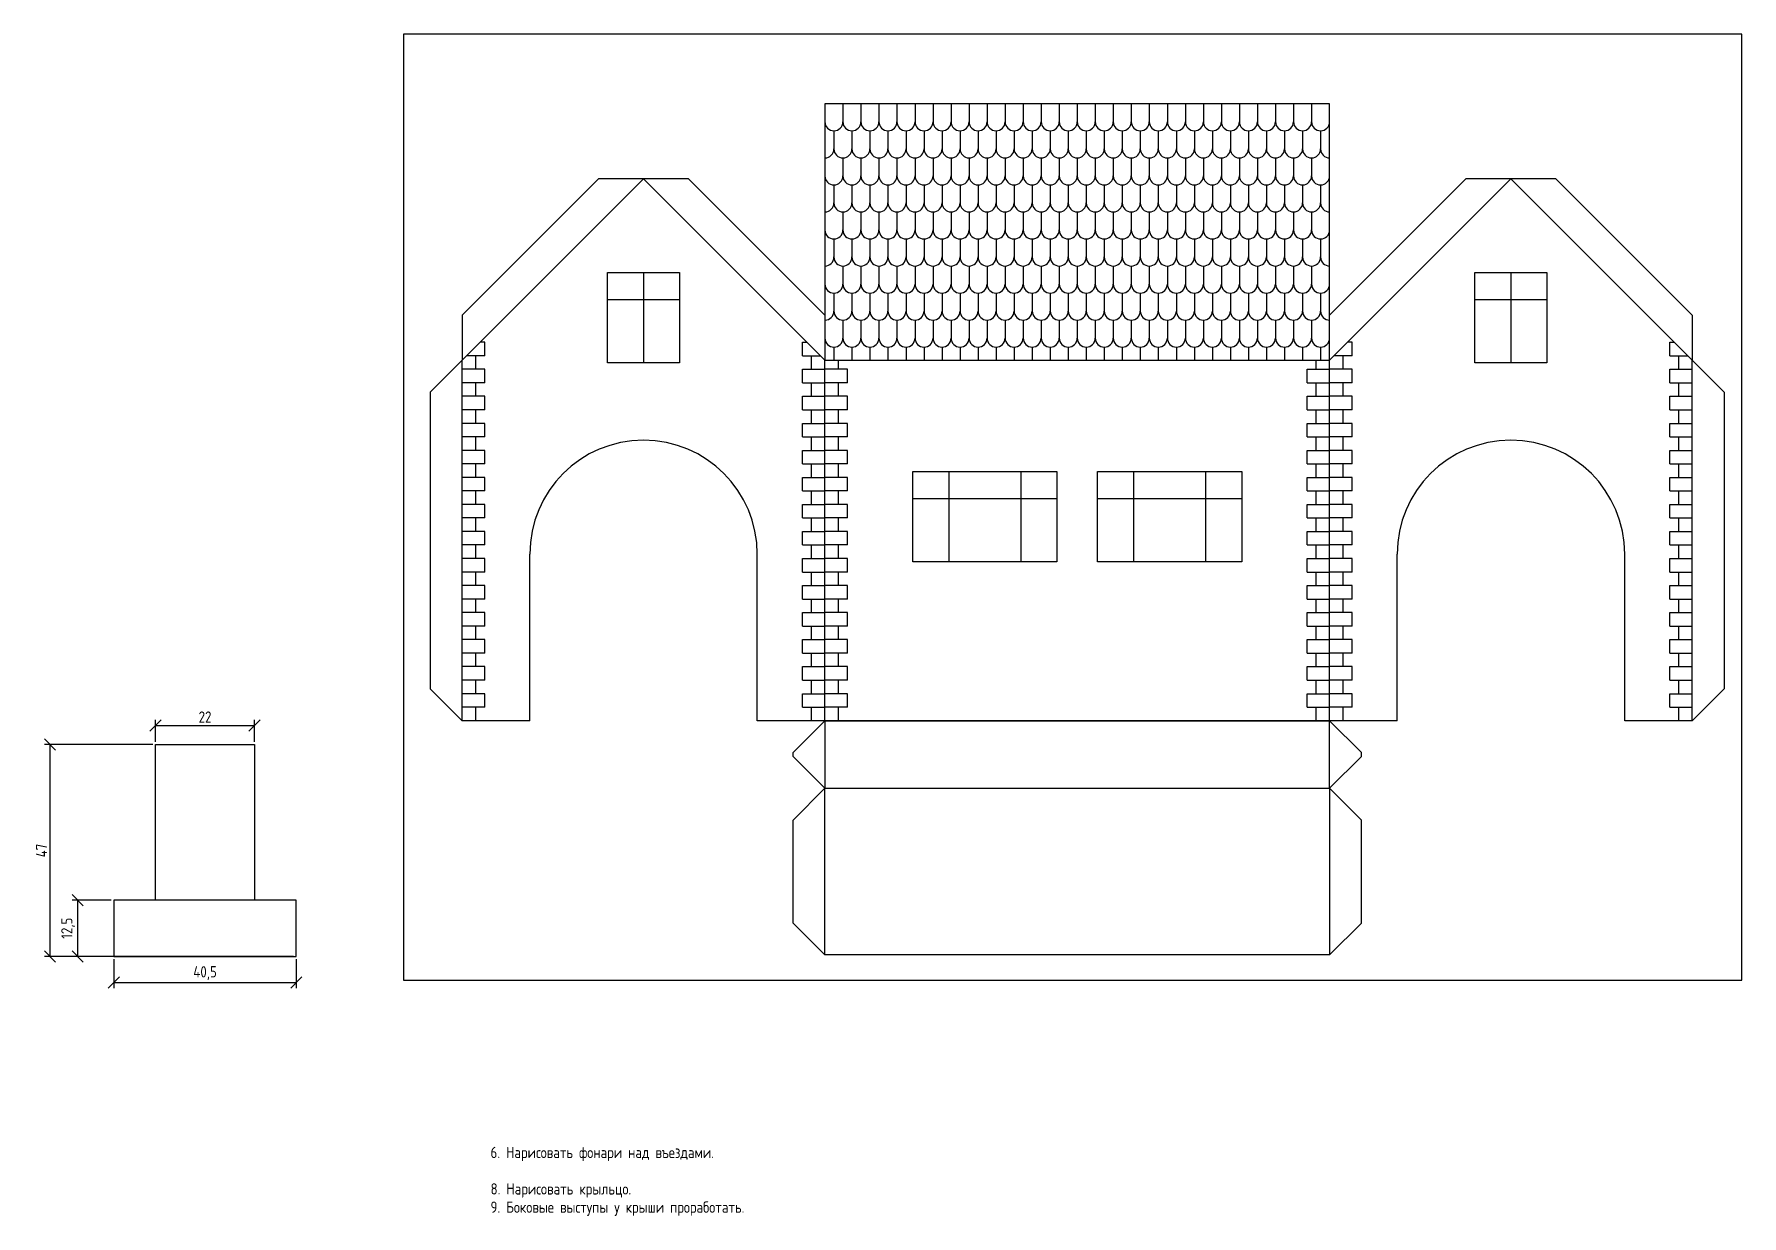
# Model space of a CAD drawing. Header units: millimetres. Extents: x 2310 to 3293, y 1886 to 2149.
# Drawn here: x 2309.6 to 2688.5, y 1886.2 to 2148.5 of the extents above; entities that cross this region are included whole.
import ezdxf

# ---------------------------------------------------------------- set-up
doc = ezdxf.new("R2010")
doc.units = ezdxf.units.MM
doc.styles.add('TextStyle01', font='romans.shx', dxfattribs={"width": 0.8})
doc.dimstyles.new('ISO-25', dxfattribs={"dimtxt": 2.5, "dimasz": 2.5, "dimexe": 1.25, "dimexo": 0.625, "dimtad": 1, "dimtxsty": 'TextStyle01', "dimblk": 'OBLIQUE', "dimcen": 2.5, "dimadec": 0, "dimazin": 0, "dimtfac": 1, "dimtmove": 0, "dimatfit": 3, "dimldrblk": 'NONE', "dimfxl": 1, "dimarcsym": 0})

# ---------------------------------------------------------------- blocks, each defined once
blk = doc.blocks.new('_Oblique')
at = {"color": 0, "linetype": 'ByBlock', "lineweight": -2}
blk.add_line((-0.5, -0.5), (0.5, 0.5), dxfattribs=at)
blk = doc.blocks.new('*D3')
at = {"color": 0, "lineweight": -2, "transparency": 16777216}
for p, q in [((2326.62, 1956.33), (2317.96, 1956.33)), ((2319.21, 1956.33), (2319.21, 1943.83)), ((2326.62, 1943.83), (2317.96, 1943.83))]:
    blk.add_line(p, q, dxfattribs=at)
at = {"layer": 'Defpoints', "color": 0, "transparency": 16777216}
for p in [(2327.24, 1956.33), (2319.21, 1943.83), (2327.24, 1943.83)]:
    blk.add_point(p, dxfattribs=at)
at = {"color": 0, "lineweight": -2, "transparency": 16777216, "xscale": 2.5, "yscale": 2.5, "zscale": 2.5}
for p, rotation in [((2319.21, 1956.33), 90), ((2319.21, 1943.83), 270)]:
    blk.add_blockref('_Oblique', p, dxfattribs=dict(at, rotation=rotation))
at = {"color": 0, "transparency": 16777216, "insert": (2317.1, 1950.08), "char_height": 2.5, "attachment_point": 5, "rotation": 90, "style": 'TextStyle01'}
blk.add_mtext('12,5', dxfattribs=at)
blk = doc.blocks.new('_None')
blk = doc.blocks.new('*D4')
at = {"color": 0, "lineweight": -2, "transparency": 16777216}
for p, q in [((2327.24, 1943.21), (2327.24, 1936.76)), ((2367.74, 1943.21), (2367.74, 1936.76)), ((2327.24, 1938.01), (2367.74, 1938.01))]:
    blk.add_line(p, q, dxfattribs=at)
at = {"layer": 'Defpoints', "color": 0, "transparency": 16777216}
for p in [(2327.24, 1943.83), (2367.74, 1943.83), (2367.74, 1938.01)]:
    blk.add_point(p, dxfattribs=at)
at = {"color": 0, "lineweight": -2, "transparency": 16777216, "xscale": 2.5, "yscale": 2.5, "zscale": 2.5, "rotation": 180}
blk.add_blockref('_Oblique', (2327.24, 1938.01), dxfattribs=at)
at = {"color": 0, "lineweight": -2, "transparency": 16777216, "xscale": 2.5, "yscale": 2.5, "zscale": 2.5}
blk.add_blockref('_Oblique', (2367.74, 1938.01), dxfattribs=at)
at = {"color": 0, "transparency": 16777216, "insert": (2347.49, 1940.12), "char_height": 2.5, "attachment_point": 5, "style": 'TextStyle01'}
blk.add_mtext('40,5', dxfattribs=at)
blk = doc.blocks.new('*D5')
at = {"color": 0, "lineweight": -2, "transparency": 16777216}
for p, q in [((2335.87, 1990.83), (2311.83, 1990.83)), ((2313.08, 1943.83), (2313.08, 1990.83)), ((2367.12, 1943.83), (2311.83, 1943.83))]:
    blk.add_line(p, q, dxfattribs=at)
at = {"layer": 'Defpoints', "color": 0, "transparency": 16777216}
for p in [(2313.08, 1990.83), (2336.49, 1990.83), (2367.74, 1943.83)]:
    blk.add_point(p, dxfattribs=at)
at = {"color": 0, "lineweight": -2, "transparency": 16777216, "xscale": 2.5, "yscale": 2.5, "zscale": 2.5}
for p, rotation in [((2313.08, 1990.83), 90), ((2313.08, 1943.83), 270)]:
    blk.add_blockref('_Oblique', p, dxfattribs=dict(at, rotation=rotation))
at = {"color": 0, "transparency": 16777216, "insert": (2311.2, 1967.33), "char_height": 2.5, "attachment_point": 5, "rotation": 90, "style": 'TextStyle01'}
blk.add_mtext('47', dxfattribs=at)
blk = doc.blocks.new('*D6')
at = {"color": 0, "lineweight": -2, "transparency": 16777216}
for p, q in [((2336.49, 1991.46), (2336.49, 1996.33)), ((2336.49, 1995.08), (2358.49, 1995.08)), ((2358.49, 1991.46), (2358.49, 1996.33))]:
    blk.add_line(p, q, dxfattribs=at)
at = {"layer": 'Defpoints', "color": 0, "transparency": 16777216}
for p in [(2358.49, 1995.08), (2336.49, 1990.83), (2358.49, 1990.83)]:
    blk.add_point(p, dxfattribs=at)
at = {"color": 0, "lineweight": -2, "transparency": 16777216, "xscale": 2.5, "yscale": 2.5, "zscale": 2.5, "rotation": 180}
blk.add_blockref('_Oblique', (2336.49, 1995.08), dxfattribs=at)
at = {"color": 0, "lineweight": -2, "transparency": 16777216, "xscale": 2.5, "yscale": 2.5, "zscale": 2.5}
blk.add_blockref('_Oblique', (2358.49, 1995.08), dxfattribs=at)
at = {"color": 0, "transparency": 16777216, "insert": (2347.49, 1996.95), "char_height": 2.5, "attachment_point": 5, "style": 'TextStyle01'}
blk.add_mtext('22', dxfattribs=at)

msp = doc.modelspace()

# ---------------------------------------------------------------- linework, layer by layer
for p, q in [((2489.049, 2133.058), (2489.049, 2129.058)), ((2493.049, 2133.058), (2493.049, 2129.058)), ((2497.049, 2133.058), (2497.049, 2129.058)), ((2501.049, 2133.058), (2501.049, 2129.058)), ((2505.049, 2133.058), (2505.049, 2129.058)), ((2509.049, 2133.058), (2509.049, 2129.058)), ((2513.049, 2133.058), (2513.049, 2129.058)), ((2517.049, 2133.058), (2517.049, 2129.058)), ((2521.049, 2133.058), (2521.049, 2129.058)), ((2525.049, 2133.058), (2525.049, 2129.058)), ((2529.049, 2133.058), (2529.049, 2129.058)), ((2533.049, 2133.058), (2533.049, 2129.058)), ((2537.049, 2133.058), (2537.049, 2129.058)), ((2541.049, 2133.058), (2541.049, 2129.058)), ((2545.049, 2133.058), (2545.049, 2129.058)), ((2549.049, 2133.058), (2549.049, 2129.058)), ((2553.049, 2133.058), (2553.049, 2129.058)), ((2557.049, 2133.058), (2557.049, 2129.058)), ((2561.049, 2133.058), (2561.049, 2129.058)), ((2565.049, 2133.058), (2565.049, 2129.058)), ((2569.049, 2133.058), (2569.049, 2129.058)), ((2573.049, 2133.058), (2573.049, 2129.058)), ((2577.049, 2133.058), (2577.049, 2129.058)), ((2581.049, 2133.058), (2581.049, 2129.058)), ((2585.049, 2133.058), (2585.049, 2129.058)), ((2589.049, 2133.058), (2589.049, 2129.058)), ((2593.049, 2133.058), (2593.049, 2129.058)), ((2487.049, 2127.058), (2487.049, 2123.058)), ((2491.049, 2127.058), (2491.049, 2123.058)), ((2495.049, 2127.058), (2495.049, 2123.058)), ((2499.049, 2127.058), (2499.049, 2123.058)), ((2503.049, 2127.058), (2503.049, 2123.058)), ((2507.049, 2127.058), (2507.049, 2123.058)), ((2511.049, 2127.058), (2511.049, 2123.058)), ((2515.049, 2127.058), (2515.049, 2123.058)), ((2519.049, 2127.058), (2519.049, 2123.058)), ((2523.049, 2127.058), (2523.049, 2123.058)), ((2527.049, 2127.058), (2527.049, 2123.058)), ((2531.049, 2127.058), (2531.049, 2123.058)), ((2535.049, 2127.058), (2535.049, 2123.058)), ((2539.049, 2127.058), (2539.049, 2123.058)), ((2543.049, 2127.058), (2543.049, 2123.058)), ((2547.049, 2127.058), (2547.049, 2123.058)), ((2551.049, 2127.058), (2551.049, 2123.058)), ((2555.049, 2127.058), (2555.049, 2123.058)), ((2559.049, 2127.058), (2559.049, 2123.058)), ((2563.049, 2127.058), (2563.049, 2123.058)), ((2567.049, 2127.058), (2567.049, 2123.058)), ((2571.049, 2127.058), (2571.049, 2123.058)), ((2575.049, 2127.058), (2575.049, 2123.058)), ((2579.049, 2127.058), (2579.049, 2123.058)), ((2583.049, 2127.058), (2583.049, 2123.058)), ((2587.049, 2127.058), (2587.049, 2123.058)), ((2591.049, 2127.058), (2591.049, 2123.058)), ((2595.049, 2127.058), (2595.049, 2123.058)), ((2489.049, 2121.058), (2489.049, 2117.058)), ((2493.049, 2121.058), (2493.049, 2117.058)), ((2497.049, 2121.058), (2497.049, 2117.058)), ((2501.049, 2121.058), (2501.049, 2117.058)), ((2505.049, 2121.058), (2505.049, 2117.058)), ((2509.049, 2121.058), (2509.049, 2117.058)), ((2513.049, 2121.058), (2513.049, 2117.058)), ((2517.049, 2121.058), (2517.049, 2117.058)), ((2521.049, 2121.058), (2521.049, 2117.058)), ((2525.049, 2121.058), (2525.049, 2117.058)), ((2529.049, 2121.058), (2529.049, 2117.058)), ((2533.049, 2121.058), (2533.049, 2117.058)), ((2537.049, 2121.058), (2537.049, 2117.058)), ((2541.049, 2121.058), (2541.049, 2117.058)), ((2545.049, 2121.058), (2545.049, 2117.058)), ((2549.049, 2121.058), (2549.049, 2117.058)), ((2553.049, 2121.058), (2553.049, 2117.058)), ((2557.049, 2121.058), (2557.049, 2117.058)), ((2561.049, 2121.058), (2561.049, 2117.058)), ((2565.049, 2121.058), (2565.049, 2117.058)), ((2569.049, 2121.058), (2569.049, 2117.058)), ((2573.049, 2121.058), (2573.049, 2117.058)), ((2577.049, 2121.058), (2577.049, 2117.058)), ((2581.049, 2121.058), (2581.049, 2117.058)), ((2585.049, 2121.058), (2585.049, 2117.058)), ((2589.049, 2121.058), (2589.049, 2117.058)), ((2593.049, 2121.058), (2593.049, 2117.058)), ((2404.549, 2076.136), (2444.799, 2116.386)), ((2434.799, 2116.386), (2404.549, 2086.136)), ((2454.799, 2116.386), (2434.799, 2116.386)), ((2444.799, 2116.386), (2485.049, 2076.136)), ((2454.799, 2116.386), (2485.049, 2086.136)), ((2487.049, 2115.058), (2487.049, 2111.058)), ((2491.049, 2115.058), (2491.049, 2111.058)), ((2495.049, 2115.058), (2495.049, 2111.058)), ((2499.049, 2115.058), (2499.049, 2111.058)), ((2503.049, 2115.058), (2503.049, 2111.058)), ((2507.049, 2115.058), (2507.049, 2111.058)), ((2511.049, 2115.058), (2511.049, 2111.058)), ((2515.049, 2115.058), (2515.049, 2111.058)), ((2519.049, 2115.058), (2519.049, 2111.058)), ((2523.049, 2115.058), (2523.049, 2111.058)), ((2527.049, 2115.058), (2527.049, 2111.058)), ((2531.049, 2115.058), (2531.049, 2111.058)), ((2535.049, 2115.058), (2535.049, 2111.058)), ((2539.049, 2115.058), (2539.049, 2111.058)), ((2543.049, 2115.058), (2543.049, 2111.058)), ((2547.049, 2115.058), (2547.049, 2111.058)), ((2551.049, 2115.058), (2551.049, 2111.058)), ((2555.049, 2115.058), (2555.049, 2111.058)), ((2559.049, 2115.058), (2559.049, 2111.058)), ((2563.049, 2115.058), (2563.049, 2111.058)), ((2567.049, 2115.058), (2567.049, 2111.058)), ((2571.049, 2115.058), (2571.049, 2111.058)), ((2575.049, 2115.058), (2575.049, 2111.058)), ((2579.049, 2115.058), (2579.049, 2111.058)), ((2583.049, 2115.058), (2583.049, 2111.058)), ((2587.049, 2115.058), (2587.049, 2111.058)), ((2591.049, 2115.058), (2591.049, 2111.058)), ((2595.049, 2115.058), (2595.049, 2111.058)), ((2597.049, 2076.136), (2637.299, 2116.386)), ((2627.299, 2116.386), (2597.049, 2086.136)), ((2647.299, 2116.386), (2627.299, 2116.386)), ((2637.299, 2116.386), (2677.549, 2076.136)), ((2647.299, 2116.386), (2677.549, 2086.136)), ((2489.049, 2109.058), (2489.049, 2105.058)), ((2493.049, 2109.058), (2493.049, 2105.058)), ((2497.049, 2109.058), (2497.049, 2105.058)), ((2501.049, 2109.058), (2501.049, 2105.058)), ((2505.049, 2109.058), (2505.049, 2105.058)), ((2509.049, 2109.058), (2509.049, 2105.058)), ((2513.049, 2109.058), (2513.049, 2105.058)), ((2517.049, 2109.058), (2517.049, 2105.058)), ((2521.049, 2109.058), (2521.049, 2105.058)), ((2525.049, 2109.058), (2525.049, 2105.058)), ((2529.049, 2109.058), (2529.049, 2105.058)), ((2533.049, 2109.058), (2533.049, 2105.058)), ((2537.049, 2109.058), (2537.049, 2105.058)), ((2541.049, 2109.058), (2541.049, 2105.058)), ((2545.049, 2109.058), (2545.049, 2105.058)), ((2549.049, 2109.058), (2549.049, 2105.058)), ((2553.049, 2109.058), (2553.049, 2105.058)), ((2557.049, 2109.058), (2557.049, 2105.058)), ((2561.049, 2109.058), (2561.049, 2105.058)), ((2565.049, 2109.058), (2565.049, 2105.058)), ((2569.049, 2109.058), (2569.049, 2105.058)), ((2573.049, 2109.058), (2573.049, 2105.058)), ((2577.049, 2109.058), (2577.049, 2105.058)), ((2581.049, 2109.058), (2581.049, 2105.058)), ((2585.049, 2109.058), (2585.049, 2105.058)), ((2589.049, 2109.058), (2589.049, 2105.058)), ((2593.049, 2109.058), (2593.049, 2105.058)), ((2487.049, 2103.058), (2487.049, 2099.058)), ((2491.049, 2103.058), (2491.049, 2099.058)), ((2495.049, 2103.058), (2495.049, 2099.058)), ((2499.049, 2103.058), (2499.049, 2099.058)), ((2503.049, 2103.058), (2503.049, 2099.058)), ((2507.049, 2103.058), (2507.049, 2099.058)), ((2511.049, 2103.058), (2511.049, 2099.058)), ((2515.049, 2103.058), (2515.049, 2099.058)), ((2519.049, 2103.058), (2519.049, 2099.058)), ((2523.049, 2103.058), (2523.049, 2099.058)), ((2527.049, 2103.058), (2527.049, 2099.058)), ((2531.049, 2103.058), (2531.049, 2099.058)), ((2535.049, 2103.058), (2535.049, 2099.058)), ((2539.049, 2103.058), (2539.049, 2099.058)), ((2543.049, 2103.058), (2543.049, 2099.058)), ((2547.049, 2103.058), (2547.049, 2099.058)), ((2551.049, 2103.058), (2551.049, 2099.058)), ((2555.049, 2103.058), (2555.049, 2099.058)), ((2559.049, 2103.058), (2559.049, 2099.058)), ((2563.049, 2103.058), (2563.049, 2099.058)), ((2567.049, 2103.058), (2567.049, 2099.058)), ((2571.049, 2103.058), (2571.049, 2099.058)), ((2575.049, 2103.058), (2575.049, 2099.058)), ((2579.049, 2103.058), (2579.049, 2099.058)), ((2583.049, 2103.058), (2583.049, 2099.058)), ((2587.049, 2103.058), (2587.049, 2099.058)), ((2591.049, 2103.058), (2591.049, 2099.058)), ((2595.049, 2103.058), (2595.049, 2099.058)), ((2489.049, 2097.058), (2489.049, 2093.058)), ((2493.049, 2097.058), (2493.049, 2093.058)), ((2497.049, 2097.058), (2497.049, 2093.058)), ((2501.049, 2097.058), (2501.049, 2093.058)), ((2505.049, 2097.058), (2505.049, 2093.058)), ((2509.049, 2097.058), (2509.049, 2093.058)), ((2513.049, 2097.058), (2513.049, 2093.058)), ((2517.049, 2097.058), (2517.049, 2093.058)), ((2521.049, 2097.058), (2521.049, 2093.058)), ((2525.049, 2097.058), (2525.049, 2093.058)), ((2529.049, 2097.058), (2529.049, 2093.058)), ((2533.049, 2097.058), (2533.049, 2093.058)), ((2537.049, 2097.058), (2537.049, 2093.058)), ((2541.049, 2097.058), (2541.049, 2093.058)), ((2545.049, 2097.058), (2545.049, 2093.058)), ((2549.049, 2097.058), (2549.049, 2093.058)), ((2553.049, 2097.058), (2553.049, 2093.058)), ((2557.049, 2097.058), (2557.049, 2093.058)), ((2561.049, 2097.058), (2561.049, 2093.058)), ((2565.049, 2097.058), (2565.049, 2093.058)), ((2569.049, 2097.058), (2569.049, 2093.058)), ((2573.049, 2097.058), (2573.049, 2093.058)), ((2577.049, 2097.058), (2577.049, 2093.058)), ((2581.049, 2097.058), (2581.049, 2093.058)), ((2585.049, 2097.058), (2585.049, 2093.058)), ((2589.049, 2097.058), (2589.049, 2093.058)), ((2593.049, 2097.058), (2593.049, 2093.058)), ((2444.799, 2095.603), (2444.799, 2075.603)), ((2637.299, 2095.603), (2637.299, 2075.603)), ((2436.799, 2089.603), (2452.799, 2089.603)), ((2487.049, 2091.058), (2487.049, 2087.058)), ((2491.049, 2091.058), (2491.049, 2087.058)), ((2495.049, 2091.058), (2495.049, 2087.058)), ((2499.049, 2091.058), (2499.049, 2087.058)), ((2503.049, 2091.058), (2503.049, 2087.058)), ((2507.049, 2091.058), (2507.049, 2087.058)), ((2511.049, 2091.058), (2511.049, 2087.058)), ((2515.049, 2091.058), (2515.049, 2087.058)), ((2519.049, 2091.058), (2519.049, 2087.058)), ((2523.049, 2091.058), (2523.049, 2087.058)), ((2527.049, 2091.058), (2527.049, 2087.058)), ((2531.049, 2091.058), (2531.049, 2087.058)), ((2535.049, 2091.058), (2535.049, 2087.058)), ((2539.049, 2091.058), (2539.049, 2087.058)), ((2543.049, 2091.058), (2543.049, 2087.058)), ((2547.049, 2091.058), (2547.049, 2087.058)), ((2551.049, 2091.058), (2551.049, 2087.058)), ((2555.049, 2091.058), (2555.049, 2087.058)), ((2559.049, 2091.058), (2559.049, 2087.058)), ((2563.049, 2091.058), (2563.049, 2087.058)), ((2567.049, 2091.058), (2567.049, 2087.058)), ((2571.049, 2091.058), (2571.049, 2087.058)), ((2575.049, 2091.058), (2575.049, 2087.058)), ((2579.049, 2091.058), (2579.049, 2087.058)), ((2583.049, 2091.058), (2583.049, 2087.058)), ((2587.049, 2091.058), (2587.049, 2087.058)), ((2591.049, 2091.058), (2591.049, 2087.058)), ((2595.049, 2091.058), (2595.049, 2087.058)), ((2629.299, 2089.603), (2645.299, 2089.603)), ((2404.549, 2086.136), (2404.549, 2076.136)), ((2489.049, 2085.058), (2489.049, 2081.058)), ((2493.049, 2085.058), (2493.049, 2081.058)), ((2497.049, 2085.058), (2497.049, 2081.058)), ((2501.049, 2085.058), (2501.049, 2081.058)), ((2505.049, 2085.058), (2505.049, 2081.058)), ((2509.049, 2085.058), (2509.049, 2081.058)), ((2513.049, 2085.058), (2513.049, 2081.058)), ((2517.049, 2085.058), (2517.049, 2081.058)), ((2521.049, 2085.058), (2521.049, 2081.058)), ((2525.049, 2085.058), (2525.049, 2081.058)), ((2529.049, 2085.058), (2529.049, 2081.058)), ((2533.049, 2085.058), (2533.049, 2081.058)), ((2537.049, 2085.058), (2537.049, 2081.058)), ((2541.049, 2085.058), (2541.049, 2081.058)), ((2545.049, 2085.058), (2545.049, 2081.058)), ((2549.049, 2085.058), (2549.049, 2081.058)), ((2553.049, 2085.058), (2553.049, 2081.058)), ((2557.049, 2085.058), (2557.049, 2081.058)), ((2561.049, 2085.058), (2561.049, 2081.058)), ((2565.049, 2085.058), (2565.049, 2081.058)), ((2569.049, 2085.058), (2569.049, 2081.058)), ((2573.049, 2085.058), (2573.049, 2081.058)), ((2577.049, 2085.058), (2577.049, 2081.058)), ((2581.049, 2085.058), (2581.049, 2081.058)), ((2585.049, 2085.058), (2585.049, 2081.058)), ((2589.049, 2085.058), (2589.049, 2081.058)), ((2593.049, 2085.058), (2593.049, 2081.058)), ((2677.549, 2086.136), (2677.549, 2076.136)), ((2409.549, 2077.136), (2405.549, 2077.136)), ((2407.549, 2074.136), (2407.549, 2077.136)), ((2409.549, 2080.136), (2408.549, 2080.136)), ((2409.549, 2077.136), (2409.549, 2080.136)), ((2480.049, 2077.136), (2480.049, 2080.136)), ((2480.049, 2080.136), (2481.049, 2080.136)), ((2480.049, 2077.136), (2484.049, 2077.136)), ((2482.049, 2074.136), (2482.049, 2077.136)), ((2487.049, 2079.058), (2487.049, 2076.136)), ((2491.049, 2079.058), (2491.049, 2076.136)), ((2495.049, 2079.058), (2495.049, 2076.136)), ((2499.049, 2079.058), (2499.049, 2076.136)), ((2503.049, 2079.058), (2503.049, 2076.136)), ((2507.049, 2079.058), (2507.049, 2076.136)), ((2511.049, 2079.058), (2511.049, 2076.136)), ((2515.049, 2079.058), (2515.049, 2076.136)), ((2519.049, 2079.058), (2519.049, 2076.136)), ((2523.049, 2079.058), (2523.049, 2076.136)), ((2527.049, 2079.058), (2527.049, 2076.136)), ((2531.049, 2079.058), (2531.049, 2076.136)), ((2535.049, 2079.058), (2535.049, 2076.136)), ((2539.049, 2079.058), (2539.049, 2076.136)), ((2543.049, 2079.058), (2543.049, 2076.136)), ((2547.049, 2079.058), (2547.049, 2076.136)), ((2551.049, 2079.058), (2551.049, 2076.136)), ((2555.049, 2079.058), (2555.049, 2076.136)), ((2559.049, 2079.058), (2559.049, 2076.136)), ((2563.049, 2079.058), (2563.049, 2076.136)), ((2567.049, 2079.058), (2567.049, 2076.136)), ((2571.049, 2079.058), (2571.049, 2076.136)), ((2575.049, 2079.058), (2575.049, 2076.136)), ((2579.049, 2079.058), (2579.049, 2076.136)), ((2583.049, 2079.058), (2583.049, 2076.136)), ((2587.049, 2079.058), (2587.049, 2076.136)), ((2591.049, 2079.058), (2591.049, 2076.136)), ((2595.049, 2079.058), (2595.049, 2076.136)), ((2602.049, 2077.136), (2598.049, 2077.136)), ((2600.049, 2074.136), (2600.049, 2077.136)), ((2602.049, 2080.136), (2601.049, 2080.136)), ((2602.049, 2077.136), (2602.049, 2080.136)), ((2672.549, 2077.136), (2672.549, 2080.136)), ((2672.549, 2080.136), (2673.549, 2080.136)), ((2672.549, 2077.136), (2676.549, 2077.136)), ((2674.549, 2074.136), (2674.549, 2077.136)), ((2397.477, 2069.065), (2404.549, 2076.136)), ((2404.549, 1996.136), (2404.549, 2076.136)), ((2409.549, 2074.136), (2404.549, 2074.136)), ((2409.549, 2071.136), (2409.549, 2074.136)), ((2480.049, 2071.136), (2480.049, 2074.136)), ((2480.049, 2074.136), (2485.049, 2074.136)), ((2485.049, 1996.136), (2485.049, 2076.136)), ((2485.049, 1996.136), (2485.049, 2076.136)), ((2490.049, 2074.136), (2485.049, 2074.136)), ((2488.049, 2074.136), (2488.049, 2076.136)), ((2490.049, 2071.136), (2490.049, 2074.136)), ((2592.049, 2071.136), (2592.049, 2074.136)), ((2592.049, 2074.136), (2597.049, 2074.136)), ((2594.049, 2074.136), (2594.049, 2076.136)), ((2597.049, 1996.136), (2597.049, 2076.136)), ((2597.049, 1996.136), (2597.049, 2076.136)), ((2602.049, 2074.136), (2597.049, 2074.136)), ((2602.049, 2071.136), (2602.049, 2074.136)), ((2672.549, 2071.136), (2672.549, 2074.136)), ((2672.549, 2074.136), (2677.549, 2074.136)), ((2677.549, 1996.136), (2677.549, 2076.136)), ((2684.62, 2069.065), (2677.549, 2076.136)), ((2409.549, 2071.136), (2404.549, 2071.136)), ((2407.549, 2068.136), (2407.549, 2071.136)), ((2480.049, 2071.136), (2485.049, 2071.136)), ((2482.049, 2068.136), (2482.049, 2071.136)), ((2490.049, 2071.136), (2485.049, 2071.136)), ((2488.049, 2068.136), (2488.049, 2071.136)), ((2592.049, 2071.136), (2597.049, 2071.136)), ((2594.049, 2068.136), (2594.049, 2071.136)), ((2602.049, 2071.136), (2597.049, 2071.136)), ((2600.049, 2068.136), (2600.049, 2071.136)), ((2672.549, 2071.136), (2677.549, 2071.136)), ((2674.549, 2068.136), (2674.549, 2071.136)), ((2397.477, 2069.065), (2397.477, 2003.207)), ((2409.549, 2068.136), (2404.549, 2068.136)), ((2409.549, 2065.136), (2409.549, 2068.136)), ((2480.049, 2065.136), (2480.049, 2068.136)), ((2480.049, 2068.136), (2485.049, 2068.136)), ((2490.049, 2068.136), (2485.049, 2068.136)), ((2490.049, 2065.136), (2490.049, 2068.136)), ((2592.049, 2065.136), (2592.049, 2068.136)), ((2592.049, 2068.136), (2597.049, 2068.136)), ((2602.049, 2068.136), (2597.049, 2068.136)), ((2602.049, 2065.136), (2602.049, 2068.136)), ((2672.549, 2065.136), (2672.549, 2068.136)), ((2672.549, 2068.136), (2677.549, 2068.136)), ((2684.62, 2069.065), (2684.62, 2003.207)), ((2409.549, 2065.136), (2404.549, 2065.136)), ((2409.549, 2062.136), (2404.549, 2062.136)), ((2407.549, 2062.136), (2407.549, 2065.136)), ((2409.549, 2059.136), (2409.549, 2062.136)), ((2480.049, 2065.136), (2485.049, 2065.136)), ((2480.049, 2059.136), (2480.049, 2062.136)), ((2480.049, 2062.136), (2485.049, 2062.136)), ((2482.049, 2062.136), (2482.049, 2065.136)), ((2490.049, 2065.136), (2485.049, 2065.136)), ((2490.049, 2062.136), (2485.049, 2062.136)), ((2488.049, 2062.136), (2488.049, 2065.136)), ((2490.049, 2059.136), (2490.049, 2062.136)), ((2592.049, 2065.136), (2597.049, 2065.136)), ((2592.049, 2059.136), (2592.049, 2062.136)), ((2592.049, 2062.136), (2597.049, 2062.136)), ((2594.049, 2062.136), (2594.049, 2065.136)), ((2602.049, 2065.136), (2597.049, 2065.136)), ((2602.049, 2062.136), (2597.049, 2062.136)), ((2600.049, 2062.136), (2600.049, 2065.136)), ((2602.049, 2059.136), (2602.049, 2062.136)), ((2672.549, 2065.136), (2677.549, 2065.136)), ((2672.549, 2059.136), (2672.549, 2062.136)), ((2672.549, 2062.136), (2677.549, 2062.136)), ((2674.549, 2062.136), (2674.549, 2065.136)), ((2409.549, 2059.136), (2404.549, 2059.136)), ((2407.549, 2056.136), (2407.549, 2059.136)), ((2480.049, 2059.136), (2485.049, 2059.136)), ((2482.049, 2056.136), (2482.049, 2059.136)), ((2490.049, 2059.136), (2485.049, 2059.136)), ((2488.049, 2056.136), (2488.049, 2059.136)), ((2592.049, 2059.136), (2597.049, 2059.136)), ((2594.049, 2056.136), (2594.049, 2059.136)), ((2602.049, 2059.136), (2597.049, 2059.136)), ((2600.049, 2056.136), (2600.049, 2059.136)), ((2672.549, 2059.136), (2677.549, 2059.136)), ((2674.549, 2056.136), (2674.549, 2059.136)), ((2409.549, 2056.136), (2404.549, 2056.136)), ((2409.549, 2053.136), (2409.549, 2056.136)), ((2480.049, 2053.136), (2480.049, 2056.136)), ((2480.049, 2056.136), (2485.049, 2056.136)), ((2490.049, 2056.136), (2485.049, 2056.136)), ((2490.049, 2053.136), (2490.049, 2056.136)), ((2592.049, 2053.136), (2592.049, 2056.136)), ((2592.049, 2056.136), (2597.049, 2056.136)), ((2602.049, 2056.136), (2597.049, 2056.136)), ((2602.049, 2053.136), (2602.049, 2056.136)), ((2672.549, 2053.136), (2672.549, 2056.136)), ((2672.549, 2056.136), (2677.549, 2056.136)), ((2409.549, 2053.136), (2404.549, 2053.136)), ((2407.549, 2050.136), (2407.549, 2053.136)), ((2480.049, 2053.136), (2485.049, 2053.136)), ((2482.049, 2050.136), (2482.049, 2053.136)), ((2490.049, 2053.136), (2485.049, 2053.136)), ((2488.049, 2050.136), (2488.049, 2053.136)), ((2512.549, 2051.433), (2512.549, 2031.433)), ((2528.549, 2051.433), (2528.549, 2031.433)), ((2553.549, 2051.433), (2553.549, 2031.433)), ((2569.549, 2051.433), (2569.549, 2031.433)), ((2592.049, 2053.136), (2597.049, 2053.136)), ((2594.049, 2050.136), (2594.049, 2053.136)), ((2602.049, 2053.136), (2597.049, 2053.136)), ((2600.049, 2050.136), (2600.049, 2053.136)), ((2672.549, 2053.136), (2677.549, 2053.136)), ((2674.549, 2050.136), (2674.549, 2053.136)), ((2409.549, 2050.136), (2404.549, 2050.136)), ((2409.549, 2047.136), (2404.549, 2047.136)), ((2407.549, 2044.136), (2407.549, 2047.136)), ((2409.549, 2047.136), (2409.549, 2050.136)), ((2480.049, 2047.136), (2480.049, 2050.136)), ((2480.049, 2050.136), (2485.049, 2050.136)), ((2480.049, 2047.136), (2485.049, 2047.136)), ((2482.049, 2044.136), (2482.049, 2047.136)), ((2490.049, 2050.136), (2485.049, 2050.136)), ((2490.049, 2047.136), (2485.049, 2047.136)), ((2488.049, 2044.136), (2488.049, 2047.136)), ((2490.049, 2047.136), (2490.049, 2050.136)), ((2592.049, 2047.136), (2592.049, 2050.136)), ((2592.049, 2050.136), (2597.049, 2050.136)), ((2592.049, 2047.136), (2597.049, 2047.136)), ((2594.049, 2044.136), (2594.049, 2047.136)), ((2602.049, 2050.136), (2597.049, 2050.136)), ((2602.049, 2047.136), (2597.049, 2047.136)), ((2600.049, 2044.136), (2600.049, 2047.136)), ((2602.049, 2047.136), (2602.049, 2050.136)), ((2672.549, 2047.136), (2672.549, 2050.136)), ((2672.549, 2050.136), (2677.549, 2050.136)), ((2672.549, 2047.136), (2677.549, 2047.136)), ((2674.549, 2044.136), (2674.549, 2047.136)), ((2409.549, 2044.136), (2404.549, 2044.136)), ((2409.549, 2041.136), (2409.549, 2044.136)), ((2480.049, 2041.136), (2480.049, 2044.136)), ((2480.049, 2044.136), (2485.049, 2044.136)), ((2490.049, 2044.136), (2485.049, 2044.136)), ((2490.049, 2041.136), (2490.049, 2044.136)), ((2504.549, 2045.433), (2536.549, 2045.433)), ((2545.549, 2045.433), (2577.549, 2045.433)), ((2592.049, 2041.136), (2592.049, 2044.136)), ((2592.049, 2044.136), (2597.049, 2044.136)), ((2602.049, 2044.136), (2597.049, 2044.136)), ((2602.049, 2041.136), (2602.049, 2044.136)), ((2672.549, 2041.136), (2672.549, 2044.136)), ((2672.549, 2044.136), (2677.549, 2044.136)), ((2409.549, 2041.136), (2404.549, 2041.136)), ((2407.549, 2038.136), (2407.549, 2041.136)), ((2480.049, 2041.136), (2485.049, 2041.136)), ((2482.049, 2038.136), (2482.049, 2041.136)), ((2490.049, 2041.136), (2485.049, 2041.136)), ((2488.049, 2038.136), (2488.049, 2041.136)), ((2592.049, 2041.136), (2597.049, 2041.136)), ((2594.049, 2038.136), (2594.049, 2041.136)), ((2602.049, 2041.136), (2597.049, 2041.136)), ((2600.049, 2038.136), (2600.049, 2041.136)), ((2672.549, 2041.136), (2677.549, 2041.136)), ((2674.549, 2038.136), (2674.549, 2041.136)), ((2409.549, 2038.136), (2404.549, 2038.136)), ((2409.549, 2035.136), (2409.549, 2038.136)), ((2480.049, 2035.136), (2480.049, 2038.136)), ((2480.049, 2038.136), (2485.049, 2038.136)), ((2490.049, 2038.136), (2485.049, 2038.136)), ((2490.049, 2035.136), (2490.049, 2038.136)), ((2592.049, 2035.136), (2592.049, 2038.136)), ((2592.049, 2038.136), (2597.049, 2038.136)), ((2602.049, 2038.136), (2597.049, 2038.136)), ((2602.049, 2035.136), (2602.049, 2038.136)), ((2672.549, 2035.136), (2672.549, 2038.136)), ((2672.549, 2038.136), (2677.549, 2038.136)), ((2409.549, 2035.136), (2404.549, 2035.136)), ((2409.549, 2032.136), (2404.549, 2032.136)), ((2407.549, 2032.136), (2407.549, 2035.136)), ((2409.549, 2029.136), (2409.549, 2032.136)), ((2419.549, 1996.136), (2419.549, 2033.136)), ((2470.049, 1996.136), (2470.049, 2033.136)), ((2480.049, 2035.136), (2485.049, 2035.136)), ((2480.049, 2029.136), (2480.049, 2032.136)), ((2480.049, 2032.136), (2485.049, 2032.136)), ((2482.049, 2032.136), (2482.049, 2035.136)), ((2490.049, 2035.136), (2485.049, 2035.136)), ((2490.049, 2032.136), (2485.049, 2032.136)), ((2488.049, 2032.136), (2488.049, 2035.136)), ((2490.049, 2029.136), (2490.049, 2032.136)), ((2592.049, 2035.136), (2597.049, 2035.136)), ((2592.049, 2029.136), (2592.049, 2032.136)), ((2592.049, 2032.136), (2597.049, 2032.136)), ((2594.049, 2032.136), (2594.049, 2035.136)), ((2602.049, 2035.136), (2597.049, 2035.136)), ((2602.049, 2032.136), (2597.049, 2032.136)), ((2600.049, 2032.136), (2600.049, 2035.136)), ((2602.049, 2029.136), (2602.049, 2032.136)), ((2612.049, 1996.136), (2612.049, 2033.136)), ((2662.549, 1996.136), (2662.549, 2033.136)), ((2672.549, 2035.136), (2677.549, 2035.136)), ((2672.549, 2029.136), (2672.549, 2032.136)), ((2672.549, 2032.136), (2677.549, 2032.136)), ((2674.549, 2032.136), (2674.549, 2035.136)), ((2409.549, 2029.136), (2404.549, 2029.136)), ((2407.549, 2026.136), (2407.549, 2029.136)), ((2480.049, 2029.136), (2485.049, 2029.136)), ((2482.049, 2026.136), (2482.049, 2029.136)), ((2490.049, 2029.136), (2485.049, 2029.136)), ((2488.049, 2026.136), (2488.049, 2029.136)), ((2592.049, 2029.136), (2597.049, 2029.136)), ((2594.049, 2026.136), (2594.049, 2029.136)), ((2602.049, 2029.136), (2597.049, 2029.136)), ((2600.049, 2026.136), (2600.049, 2029.136)), ((2672.549, 2029.136), (2677.549, 2029.136)), ((2674.549, 2026.136), (2674.549, 2029.136)), ((2409.549, 2026.136), (2404.549, 2026.136)), ((2409.549, 2023.136), (2409.549, 2026.136)), ((2480.049, 2023.136), (2480.049, 2026.136)), ((2480.049, 2026.136), (2485.049, 2026.136)), ((2490.049, 2026.136), (2485.049, 2026.136)), ((2490.049, 2023.136), (2490.049, 2026.136)), ((2592.049, 2023.136), (2592.049, 2026.136)), ((2592.049, 2026.136), (2597.049, 2026.136)), ((2602.049, 2026.136), (2597.049, 2026.136)), ((2602.049, 2023.136), (2602.049, 2026.136)), ((2672.549, 2023.136), (2672.549, 2026.136)), ((2672.549, 2026.136), (2677.549, 2026.136)), ((2409.549, 2023.136), (2404.549, 2023.136)), ((2409.549, 2020.136), (2404.549, 2020.136)), ((2407.549, 2020.136), (2407.549, 2023.136)), ((2409.549, 2017.136), (2409.549, 2020.136)), ((2480.049, 2023.136), (2485.049, 2023.136)), ((2480.049, 2017.136), (2480.049, 2020.136)), ((2480.049, 2020.136), (2485.049, 2020.136)), ((2482.049, 2020.136), (2482.049, 2023.136)), ((2490.049, 2023.136), (2485.049, 2023.136)), ((2490.049, 2020.136), (2485.049, 2020.136)), ((2488.049, 2020.136), (2488.049, 2023.136)), ((2490.049, 2017.136), (2490.049, 2020.136)), ((2592.049, 2023.136), (2597.049, 2023.136)), ((2592.049, 2017.136), (2592.049, 2020.136)), ((2592.049, 2020.136), (2597.049, 2020.136)), ((2594.049, 2020.136), (2594.049, 2023.136)), ((2602.049, 2023.136), (2597.049, 2023.136)), ((2602.049, 2020.136), (2597.049, 2020.136)), ((2600.049, 2020.136), (2600.049, 2023.136)), ((2602.049, 2017.136), (2602.049, 2020.136)), ((2672.549, 2023.136), (2677.549, 2023.136)), ((2672.549, 2017.136), (2672.549, 2020.136)), ((2672.549, 2020.136), (2677.549, 2020.136)), ((2674.549, 2020.136), (2674.549, 2023.136)), ((2409.549, 2017.136), (2404.549, 2017.136)), ((2407.549, 2014.136), (2407.549, 2017.136)), ((2480.049, 2017.136), (2485.049, 2017.136)), ((2482.049, 2014.136), (2482.049, 2017.136)), ((2490.049, 2017.136), (2485.049, 2017.136)), ((2488.049, 2014.136), (2488.049, 2017.136)), ((2592.049, 2017.136), (2597.049, 2017.136)), ((2594.049, 2014.136), (2594.049, 2017.136)), ((2602.049, 2017.136), (2597.049, 2017.136)), ((2600.049, 2014.136), (2600.049, 2017.136)), ((2672.549, 2017.136), (2677.549, 2017.136)), ((2674.549, 2014.136), (2674.549, 2017.136)), ((2409.549, 2014.136), (2404.549, 2014.136)), ((2409.549, 2011.136), (2409.549, 2014.136)), ((2480.049, 2011.136), (2480.049, 2014.136)), ((2480.049, 2014.136), (2485.049, 2014.136)), ((2490.049, 2014.136), (2485.049, 2014.136)), ((2490.049, 2011.136), (2490.049, 2014.136)), ((2592.049, 2011.136), (2592.049, 2014.136)), ((2592.049, 2014.136), (2597.049, 2014.136)), ((2602.049, 2014.136), (2597.049, 2014.136)), ((2602.049, 2011.136), (2602.049, 2014.136)), ((2672.549, 2011.136), (2672.549, 2014.136)), ((2672.549, 2014.136), (2677.549, 2014.136)), ((2409.549, 2011.136), (2404.549, 2011.136)), ((2407.549, 2008.136), (2407.549, 2011.136)), ((2480.049, 2011.136), (2485.049, 2011.136)), ((2482.049, 2008.136), (2482.049, 2011.136)), ((2490.049, 2011.136), (2485.049, 2011.136)), ((2488.049, 2008.136), (2488.049, 2011.136)), ((2592.049, 2011.136), (2597.049, 2011.136)), ((2594.049, 2008.136), (2594.049, 2011.136)), ((2602.049, 2011.136), (2597.049, 2011.136)), ((2600.049, 2008.136), (2600.049, 2011.136)), ((2672.549, 2011.136), (2677.549, 2011.136)), ((2674.549, 2008.136), (2674.549, 2011.136)), ((2409.549, 2008.136), (2404.549, 2008.136)), ((2409.549, 2005.136), (2404.549, 2005.136)), ((2407.549, 2002.136), (2407.549, 2005.136)), ((2409.549, 2005.136), (2409.549, 2008.136)), ((2480.049, 2005.136), (2480.049, 2008.136)), ((2480.049, 2008.136), (2485.049, 2008.136)), ((2480.049, 2005.136), (2485.049, 2005.136)), ((2482.049, 2002.136), (2482.049, 2005.136)), ((2490.049, 2008.136), (2485.049, 2008.136)), ((2490.049, 2005.136), (2485.049, 2005.136)), ((2488.049, 2002.136), (2488.049, 2005.136)), ((2490.049, 2005.136), (2490.049, 2008.136)), ((2592.049, 2005.136), (2592.049, 2008.136)), ((2592.049, 2008.136), (2597.049, 2008.136)), ((2592.049, 2005.136), (2597.049, 2005.136)), ((2594.049, 2002.136), (2594.049, 2005.136)), ((2602.049, 2008.136), (2597.049, 2008.136)), ((2602.049, 2005.136), (2597.049, 2005.136)), ((2600.049, 2002.136), (2600.049, 2005.136)), ((2602.049, 2005.136), (2602.049, 2008.136)), ((2672.549, 2005.136), (2672.549, 2008.136)), ((2672.549, 2008.136), (2677.549, 2008.136)), ((2672.549, 2005.136), (2677.549, 2005.136)), ((2674.549, 2002.136), (2674.549, 2005.136)), ((2404.549, 1996.136), (2397.477, 2003.207)), ((2409.549, 2002.136), (2404.549, 2002.136)), ((2409.549, 1999.136), (2409.549, 2002.136)), ((2480.049, 1999.136), (2480.049, 2002.136)), ((2480.049, 2002.136), (2485.049, 2002.136)), ((2490.049, 2002.136), (2485.049, 2002.136)), ((2490.049, 1999.136), (2490.049, 2002.136)), ((2592.049, 1999.136), (2592.049, 2002.136)), ((2592.049, 2002.136), (2597.049, 2002.136)), ((2602.049, 2002.136), (2597.049, 2002.136)), ((2602.049, 1999.136), (2602.049, 2002.136)), ((2672.549, 1999.136), (2672.549, 2002.136)), ((2672.549, 2002.136), (2677.549, 2002.136)), ((2677.549, 1996.136), (2684.62, 2003.207)), ((2409.549, 1999.136), (2404.549, 1999.136)), ((2407.549, 1996.136), (2407.549, 1999.136)), ((2480.049, 1999.136), (2485.049, 1999.136)), ((2482.049, 1996.136), (2482.049, 1999.136)), ((2490.049, 1999.136), (2485.049, 1999.136)), ((2488.049, 1996.136), (2488.049, 1999.136)), ((2592.049, 1999.136), (2597.049, 1999.136)), ((2594.049, 1996.136), (2594.049, 1999.136)), ((2602.049, 1999.136), (2597.049, 1999.136)), ((2600.049, 1996.136), (2600.049, 1999.136)), ((2672.549, 1999.136), (2677.549, 1999.136)), ((2674.549, 1996.136), (2674.549, 1999.136)), ((2419.549, 1996.136), (2404.549, 1996.136)), ((2485.049, 1996.136), (2470.049, 1996.136)), ((2485.049, 1996.136), (2477.977, 1989.065)), ((2485.049, 1996.136), (2597.049, 1996.136)), ((2612.049, 1996.136), (2597.049, 1996.136)), ((2597.049, 1996.136), (2604.12, 1989.065)), ((2677.549, 1996.136), (2662.549, 1996.136)), ((2477.977, 1988.207), (2477.977, 1989.065)), ((2485.049, 1981.136), (2477.977, 1988.207)), ((2597.049, 1981.136), (2604.12, 1988.207)), ((2604.12, 1988.207), (2604.12, 1989.065)), ((2485.049, 1981.136), (2477.977, 1974.065)), ((2597.049, 1981.136), (2604.12, 1974.065)), ((2477.977, 1951.207), (2477.977, 1974.065)), ((2604.12, 1951.207), (2604.12, 1974.065)), ((2327.242, 1956.33), (2327.242, 1943.83)), ((2485.049, 1944.136), (2477.977, 1951.207)), ((2597.049, 1944.136), (2604.12, 1951.207))]:
    msp.add_line(p, q)
for points in [[(2688.549, 2148.52), (2391.549, 2148.52), (2391.549, 1938.52), (2688.549, 1938.52)], [(2485.049, 2076.136), (2597.049, 2076.136), (2597.049, 2133.058), (2485.049, 2133.058)], [(2436.799, 2095.603), (2452.799, 2095.603), (2452.799, 2075.603), (2436.799, 2075.603)], [(2629.299, 2095.603), (2645.299, 2095.603), (2645.299, 2075.603), (2629.299, 2075.603)], [(2504.549, 2051.433), (2536.549, 2051.433), (2536.549, 2031.433), (2504.549, 2031.433)], [(2545.549, 2051.433), (2577.549, 2051.433), (2577.549, 2031.433), (2545.549, 2031.433)], [(2485.049, 1981.136), (2597.049, 1981.136), (2597.049, 1996.136), (2485.049, 1996.136)], [(2336.492, 1990.83), (2358.492, 1990.83), (2358.492, 1956.33), (2336.492, 1956.33)], [(2485.049, 1981.136), (2597.049, 1981.136), (2597.049, 1944.136), (2485.049, 1944.136)], [(2327.242, 1943.83), (2367.742, 1943.83), (2367.742, 1956.33), (2327.242, 1956.33)]]:
    msp.add_lwpolyline(points, close=True)
for centre, radius, start, end in [((2487.049, 2129.058), 2, 180, 0), ((2491.049, 2129.058), 2, 180, 0), ((2495.049, 2129.058), 2, 180, 0), ((2499.049, 2129.058), 2, 180, 0), ((2503.049, 2129.058), 2, 180, 0), ((2507.049, 2129.058), 2, 180, 0), ((2511.049, 2129.058), 2, 180, 0), ((2515.049, 2129.058), 2, 180, 0), ((2519.049, 2129.058), 2, 180, 0), ((2523.049, 2129.058), 2, 180, 0), ((2527.049, 2129.058), 2, 180, 0), ((2531.049, 2129.058), 2, 180, 0), ((2535.049, 2129.058), 2, 180, 0), ((2539.049, 2129.058), 2, 180, 0), ((2543.049, 2129.058), 2, 180, 0), ((2547.049, 2129.058), 2, 180, 0), ((2551.049, 2129.058), 2, 180, 0), ((2555.049, 2129.058), 2, 180, 0), ((2559.049, 2129.058), 2, 180, 0), ((2563.049, 2129.058), 2, 180, 0), ((2567.049, 2129.058), 2, 180, 0), ((2571.049, 2129.058), 2, 180, 0), ((2575.049, 2129.058), 2, 180, 0), ((2579.049, 2129.058), 2, 180, 0), ((2583.049, 2129.058), 2, 180, 0), ((2587.049, 2129.058), 2, 180, 0), ((2591.049, 2129.058), 2, 180, 0), ((2595.049, 2129.058), 2, 180, 0), ((2485.049, 2123.058), 2, 270, 0), ((2489.049, 2123.058), 2, 180, 0), ((2493.049, 2123.058), 2, 180, 0), ((2497.049, 2123.058), 2, 180, 0), ((2501.049, 2123.058), 2, 180, 0), ((2505.049, 2123.058), 2, 180, 0), ((2509.049, 2123.058), 2, 180, 0), ((2513.049, 2123.058), 2, 180, 0), ((2517.049, 2123.058), 2, 180, 0), ((2521.049, 2123.058), 2, 180, 0), ((2525.049, 2123.058), 2, 180, 0), ((2529.049, 2123.058), 2, 180, 0), ((2533.049, 2123.058), 2, 180, 0), ((2537.049, 2123.058), 2, 180, 0), ((2541.049, 2123.058), 2, 180, 0), ((2545.049, 2123.058), 2, 180, 0), ((2549.049, 2123.058), 2, 180, 0), ((2553.049, 2123.058), 2, 180, 0), ((2557.049, 2123.058), 2, 180, 0), ((2561.049, 2123.058), 2, 180, 0), ((2565.049, 2123.058), 2, 180, 0), ((2569.049, 2123.058), 2, 180, 0), ((2573.049, 2123.058), 2, 180, 0), ((2577.049, 2123.058), 2, 180, 0), ((2581.049, 2123.058), 2, 180, 0), ((2585.049, 2123.058), 2, 180, 0), ((2589.049, 2123.058), 2, 180, 0), ((2593.049, 2123.058), 2, 180, 0), ((2597.049, 2123.058), 2, 180, 270), ((2487.049, 2117.058), 2, 180, 0), ((2491.049, 2117.058), 2, 180, 0), ((2495.049, 2117.058), 2, 180, 0), ((2499.049, 2117.058), 2, 180, 0), ((2503.049, 2117.058), 2, 180, 0), ((2507.049, 2117.058), 2, 180, 0), ((2511.049, 2117.058), 2, 180, 0), ((2515.049, 2117.058), 2, 180, 0), ((2519.049, 2117.058), 2, 180, 0), ((2523.049, 2117.058), 2, 180, 0), ((2527.049, 2117.058), 2, 180, 0), ((2531.049, 2117.058), 2, 180, 0), ((2535.049, 2117.058), 2, 180, 0), ((2539.049, 2117.058), 2, 180, 0), ((2543.049, 2117.058), 2, 180, 0), ((2547.049, 2117.058), 2, 180, 0), ((2551.049, 2117.058), 2, 180, 0), ((2555.049, 2117.058), 2, 180, 0), ((2559.049, 2117.058), 2, 180, 0), ((2563.049, 2117.058), 2, 180, 0), ((2567.049, 2117.058), 2, 180, 0), ((2571.049, 2117.058), 2, 180, 0), ((2575.049, 2117.058), 2, 180, 0), ((2579.049, 2117.058), 2, 180, 0), ((2583.049, 2117.058), 2, 180, 0), ((2587.049, 2117.058), 2, 180, 0), ((2591.049, 2117.058), 2, 180, 0), ((2595.049, 2117.058), 2, 180, 0), ((2485.049, 2111.058), 2, 270, 0), ((2489.049, 2111.058), 2, 180, 0), ((2493.049, 2111.058), 2, 180, 0), ((2497.049, 2111.058), 2, 180, 0), ((2501.049, 2111.058), 2, 180, 0), ((2505.049, 2111.058), 2, 180, 0), ((2509.049, 2111.058), 2, 180, 0), ((2513.049, 2111.058), 2, 180, 0), ((2517.049, 2111.058), 2, 180, 0), ((2521.049, 2111.058), 2, 180, 0), ((2525.049, 2111.058), 2, 180, 0), ((2529.049, 2111.058), 2, 180, 0), ((2533.049, 2111.058), 2, 180, 0), ((2537.049, 2111.058), 2, 180, 0), ((2541.049, 2111.058), 2, 180, 0), ((2545.049, 2111.058), 2, 180, 0), ((2549.049, 2111.058), 2, 180, 0), ((2553.049, 2111.058), 2, 180, 0), ((2557.049, 2111.058), 2, 180, 0), ((2561.049, 2111.058), 2, 180, 0), ((2565.049, 2111.058), 2, 180, 0), ((2569.049, 2111.058), 2, 180, 0), ((2573.049, 2111.058), 2, 180, 0), ((2577.049, 2111.058), 2, 180, 0), ((2581.049, 2111.058), 2, 180, 0), ((2585.049, 2111.058), 2, 180, 0), ((2589.049, 2111.058), 2, 180, 0), ((2593.049, 2111.058), 2, 180, 0), ((2597.049, 2111.058), 2, 180, 270), ((2487.049, 2105.058), 2, 180, 0), ((2491.049, 2105.058), 2, 180, 0), ((2495.049, 2105.058), 2, 180, 0), ((2499.049, 2105.058), 2, 180, 0), ((2503.049, 2105.058), 2, 180, 0), ((2507.049, 2105.058), 2, 180, 0), ((2511.049, 2105.058), 2, 180, 0), ((2515.049, 2105.058), 2, 180, 0), ((2519.049, 2105.058), 2, 180, 0), ((2523.049, 2105.058), 2, 180, 0), ((2527.049, 2105.058), 2, 180, 0), ((2531.049, 2105.058), 2, 180, 0), ((2535.049, 2105.058), 2, 180, 0), ((2539.049, 2105.058), 2, 180, 0), ((2543.049, 2105.058), 2, 180, 0), ((2547.049, 2105.058), 2, 180, 0), ((2551.049, 2105.058), 2, 180, 0), ((2555.049, 2105.058), 2, 180, 0), ((2559.049, 2105.058), 2, 180, 0), ((2563.049, 2105.058), 2, 180, 0), ((2567.049, 2105.058), 2, 180, 0), ((2571.049, 2105.058), 2, 180, 0), ((2575.049, 2105.058), 2, 180, 0), ((2579.049, 2105.058), 2, 180, 0), ((2583.049, 2105.058), 2, 180, 0), ((2587.049, 2105.058), 2, 180, 0), ((2591.049, 2105.058), 2, 180, 0), ((2595.049, 2105.058), 2, 180, 0), ((2485.049, 2099.058), 2, 270, 0), ((2489.049, 2099.058), 2, 180, 0), ((2493.049, 2099.058), 2, 180, 0), ((2497.049, 2099.058), 2, 180, 0), ((2501.049, 2099.058), 2, 180, 0), ((2505.049, 2099.058), 2, 180, 0), ((2509.049, 2099.058), 2, 180, 0), ((2513.049, 2099.058), 2, 180, 0), ((2517.049, 2099.058), 2, 180, 0), ((2521.049, 2099.058), 2, 180, 0), ((2525.049, 2099.058), 2, 180, 0), ((2529.049, 2099.058), 2, 180, 0), ((2533.049, 2099.058), 2, 180, 0), ((2537.049, 2099.058), 2, 180, 0), ((2541.049, 2099.058), 2, 180, 0), ((2545.049, 2099.058), 2, 180, 0), ((2549.049, 2099.058), 2, 180, 0), ((2553.049, 2099.058), 2, 180, 0), ((2557.049, 2099.058), 2, 180, 0), ((2561.049, 2099.058), 2, 180, 0), ((2565.049, 2099.058), 2, 180, 0), ((2569.049, 2099.058), 2, 180, 0), ((2573.049, 2099.058), 2, 180, 0), ((2577.049, 2099.058), 2, 180, 0), ((2581.049, 2099.058), 2, 180, 0), ((2585.049, 2099.058), 2, 180, 0), ((2589.049, 2099.058), 2, 180, 0), ((2593.049, 2099.058), 2, 180, 0), ((2597.049, 2099.058), 2, 180, 270), ((2487.049, 2093.058), 2, 180, 0), ((2491.049, 2093.058), 2, 180, 0), ((2495.049, 2093.058), 2, 180, 0), ((2499.049, 2093.058), 2, 180, 0), ((2503.049, 2093.058), 2, 180, 0), ((2507.049, 2093.058), 2, 180, 0), ((2511.049, 2093.058), 2, 180, 0), ((2515.049, 2093.058), 2, 180, 0), ((2519.049, 2093.058), 2, 180, 0), ((2523.049, 2093.058), 2, 180, 0), ((2527.049, 2093.058), 2, 180, 0), ((2531.049, 2093.058), 2, 180, 0), ((2535.049, 2093.058), 2, 180, 0), ((2539.049, 2093.058), 2, 180, 0), ((2543.049, 2093.058), 2, 180, 0), ((2547.049, 2093.058), 2, 180, 0), ((2551.049, 2093.058), 2, 180, 0), ((2555.049, 2093.058), 2, 180, 0), ((2559.049, 2093.058), 2, 180, 0), ((2563.049, 2093.058), 2, 180, 0), ((2567.049, 2093.058), 2, 180, 0), ((2571.049, 2093.058), 2, 180, 0), ((2575.049, 2093.058), 2, 180, 0), ((2579.049, 2093.058), 2, 180, 0), ((2583.049, 2093.058), 2, 180, 0), ((2587.049, 2093.058), 2, 180, 0), ((2591.049, 2093.058), 2, 180, 0), ((2595.049, 2093.058), 2, 180, 0), ((2485.049, 2087.058), 2, 270, 0), ((2489.049, 2087.058), 2, 180, 0), ((2493.049, 2087.058), 2, 180, 0), ((2497.049, 2087.058), 2, 180, 0), ((2501.049, 2087.058), 2, 180, 0), ((2505.049, 2087.058), 2, 180, 0), ((2509.049, 2087.058), 2, 180, 0), ((2513.049, 2087.058), 2, 180, 0), ((2517.049, 2087.058), 2, 180, 0), ((2521.049, 2087.058), 2, 180, 0), ((2525.049, 2087.058), 2, 180, 0), ((2529.049, 2087.058), 2, 180, 0), ((2533.049, 2087.058), 2, 180, 0), ((2537.049, 2087.058), 2, 180, 0), ((2541.049, 2087.058), 2, 180, 0), ((2545.049, 2087.058), 2, 180, 0), ((2549.049, 2087.058), 2, 180, 0), ((2553.049, 2087.058), 2, 180, 0), ((2557.049, 2087.058), 2, 180, 0), ((2561.049, 2087.058), 2, 180, 0), ((2565.049, 2087.058), 2, 180, 0), ((2569.049, 2087.058), 2, 180, 0), ((2573.049, 2087.058), 2, 180, 0), ((2577.049, 2087.058), 2, 180, 0), ((2581.049, 2087.058), 2, 180, 0), ((2585.049, 2087.058), 2, 180, 0), ((2589.049, 2087.058), 2, 180, 0), ((2593.049, 2087.058), 2, 180, 0), ((2597.049, 2087.058), 2, 180, 270), ((2487.049, 2081.058), 2, 180, 0), ((2491.049, 2081.058), 2, 180, 0), ((2495.049, 2081.058), 2, 180, 0), ((2499.049, 2081.058), 2, 180, 0), ((2503.049, 2081.058), 2, 180, 0), ((2507.049, 2081.058), 2, 180, 0), ((2511.049, 2081.058), 2, 180, 0), ((2515.049, 2081.058), 2, 180, 0), ((2519.049, 2081.058), 2, 180, 0), ((2523.049, 2081.058), 2, 180, 0), ((2527.049, 2081.058), 2, 180, 0), ((2531.049, 2081.058), 2, 180, 0), ((2535.049, 2081.058), 2, 180, 0), ((2539.049, 2081.058), 2, 180, 0), ((2543.049, 2081.058), 2, 180, 0), ((2547.049, 2081.058), 2, 180, 0), ((2551.049, 2081.058), 2, 180, 0), ((2555.049, 2081.058), 2, 180, 0), ((2559.049, 2081.058), 2, 180, 0), ((2563.049, 2081.058), 2, 180, 0), ((2567.049, 2081.058), 2, 180, 0), ((2571.049, 2081.058), 2, 180, 0), ((2575.049, 2081.058), 2, 180, 0), ((2579.049, 2081.058), 2, 180, 0), ((2583.049, 2081.058), 2, 180, 0), ((2587.049, 2081.058), 2, 180, 0), ((2591.049, 2081.058), 2, 180, 0), ((2595.049, 2081.058), 2, 180, 0), ((2444.799, 2033.136), 25.25, 90, 180), ((2444.799, 2033.136), 25.25, 0, 90), ((2637.299, 2033.136), 25.25, 90, 180), ((2637.299, 2033.136), 25.25, 0, 90)]:
    msp.add_arc(centre, radius, start, end)

# ---------------------------------------------------------------- texts
at = {"style": 'TextStyle01', "width": 0.8}
for s, p in [('6. Нарисовать фонари над въездами.', (2410.845, 1899.062)), ('8. Нарисовать крыльцо.', (2410.845, 1890.967)), ('9. Боковые выступы у крыши проработать.', (2410.845, 1886.919))]:
    msp.add_text(s, height=2.5, dxfattribs=at).set_placement(p)

# ---------------------------------------------------------------- dimensions: what is measured, and where the dimension line sits
for base, p1, p2, picture, middle in [((2358.492, 1995.08), (2336.492, 1990.83), (2358.492, 1990.83), '*D6', (2347.492, 1996.955)), ((2367.742, 1938.011), (2327.242, 1943.83), (2367.742, 1943.83), '*D4', (2347.492, 1940.124))]:
    dim = msp.add_linear_dim(base=base, p1=p1, p2=p2, dimstyle='ISO-25')
    dim.commit()
    dim.dimension.update_dxf_attribs({"geometry": picture, "text_midpoint": middle})
for base, p1, p2, picture, middle in [((2313.075, 1990.83), (2367.742, 1943.83), (2336.492, 1990.83), '*D5', (2311.2, 1967.33)), ((2319.209, 1943.83), (2327.242, 1956.33), (2327.242, 1943.83), '*D3', (2317.096, 1950.08))]:
    dim = msp.add_linear_dim(base=base, p1=p1, p2=p2, angle=90, dimstyle='ISO-25')
    dim.commit()
    dim.dimension.update_dxf_attribs({"geometry": picture, "text_midpoint": middle})

doc.saveas('drawing.dxf')
